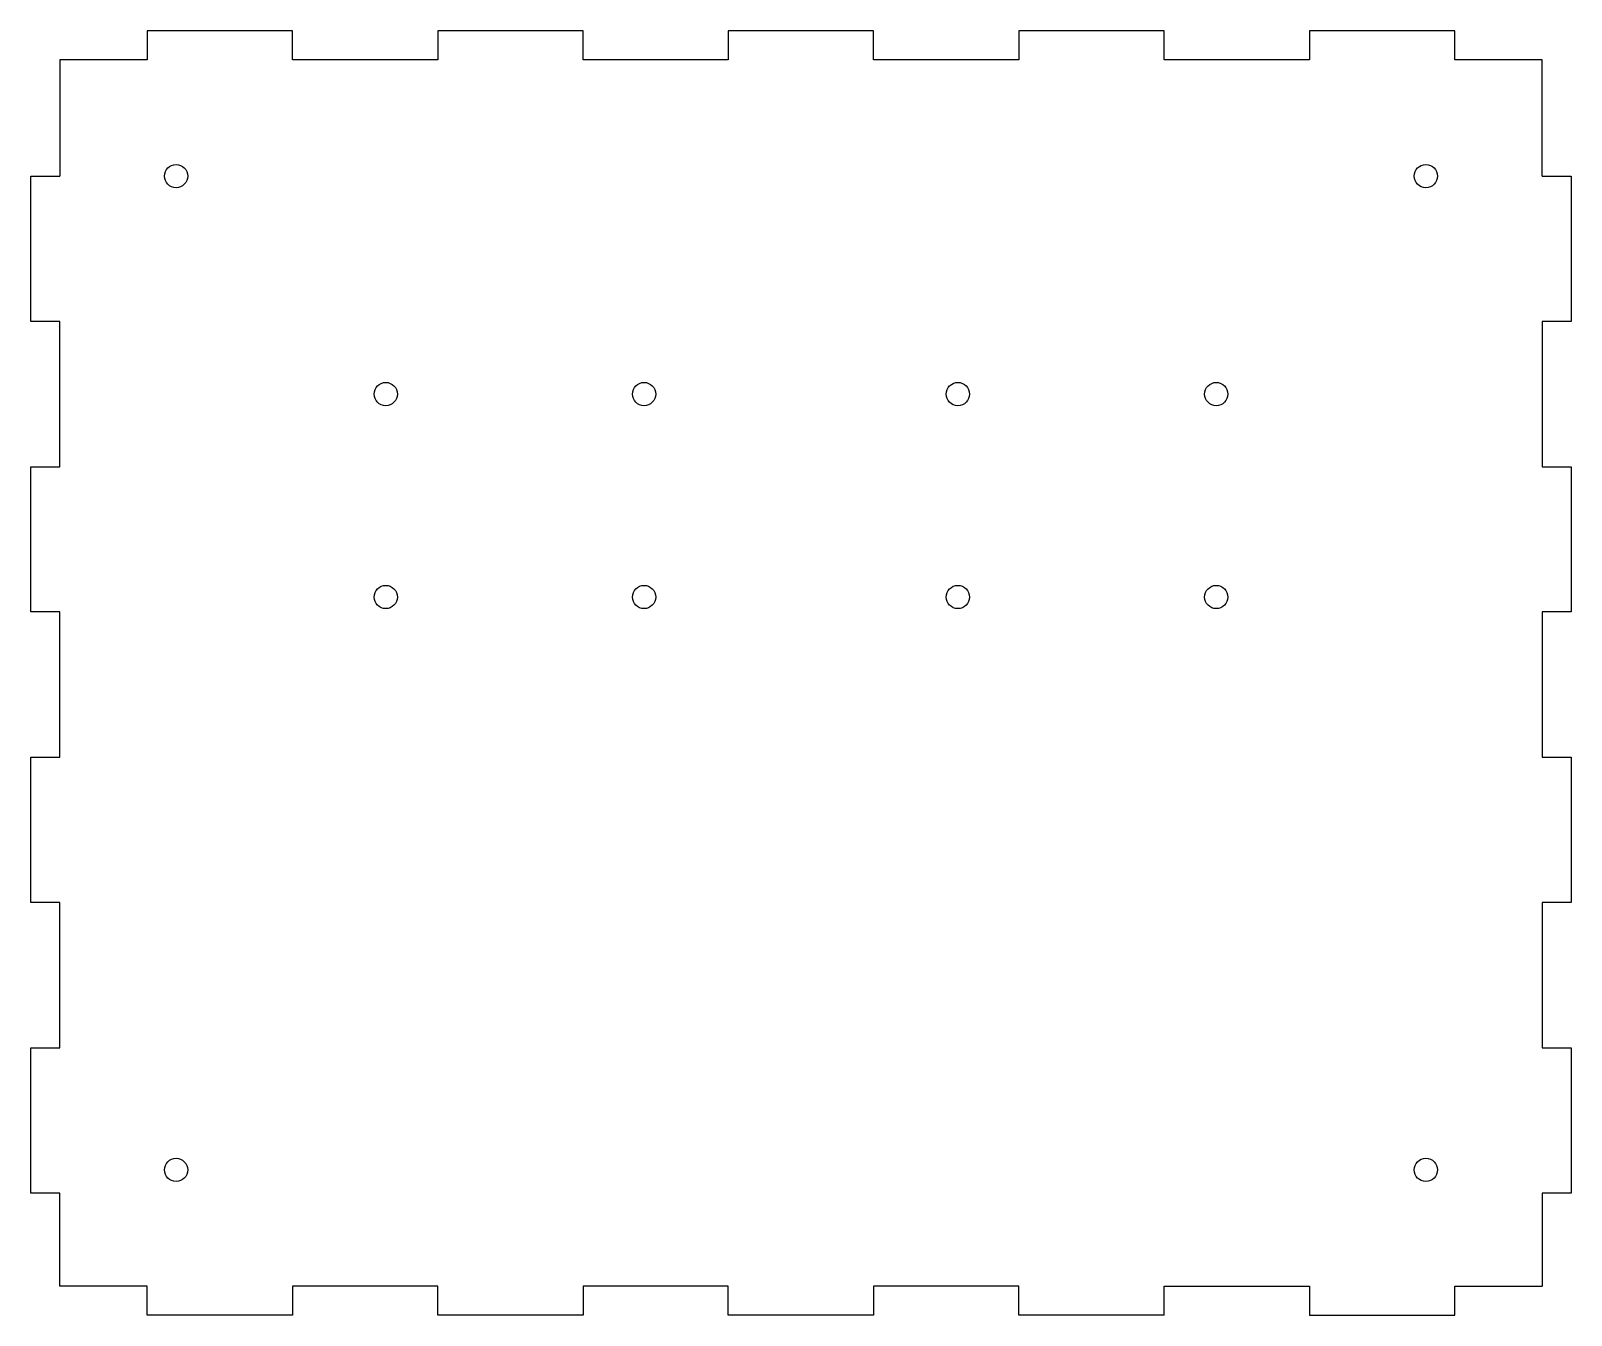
# Model space of a CAD drawing. Header units: millimetres. Extents: x -42 to 634, y -27 to 264.
# Drawn here: x 200.2 to 412.2, y 86.8 to 263.6 of the extents above; entities that cross this region are included whole.
import ezdxf

# ---------------------------------------------------------------- set-up
doc = ezdxf.new("R2010")
doc.units = ezdxf.units.MM

msp = doc.modelspace()

# ---------------------------------------------------------------- linework, layer by layer
at = {"color": 7, "linetype": 'Continuous'}
for p, q in [((236.24, 263.63), (216.24, 263.63)), ((216.24, 263.63), (216.24, 259.63)), ((236.24, 259.63), (236.24, 263.63)), ((276.24, 263.63), (256.24, 263.63)), ((256.24, 263.63), (256.24, 259.63)), ((276.24, 259.63), (276.24, 263.63)), ((316.24, 263.63), (296.24, 263.63)), ((296.24, 263.63), (296.24, 259.63)), ((316.24, 259.63), (316.24, 263.63)), ((356.24, 263.63), (336.24, 263.63)), ((336.24, 263.63), (336.24, 259.63)), ((356.24, 259.63), (356.24, 263.63)), ((396.24, 263.63), (376.24, 263.63)), ((376.24, 263.63), (376.24, 259.63)), ((396.24, 259.63), (396.24, 263.63)), ((216.24, 259.63), (204.24, 259.63)), ((204.24, 259.63), (204.24, 243.63)), ((256.24, 259.63), (236.24, 259.63)), ((296.24, 259.63), (276.24, 259.63)), ((336.24, 259.63), (316.24, 259.63)), ((376.24, 259.63), (356.24, 259.63)), ((408.24, 259.63), (396.24, 259.63)), ((408.24, 243.63), (408.24, 259.63)), ((200.24, 243.63), (204.24, 243.63)), ((200.24, 223.63), (200.24, 243.63)), ((408.24, 243.63), (412.24, 243.63)), ((412.24, 243.63), (412.24, 223.63)), ((204.24, 223.63), (200.24, 223.63)), ((204.24, 203.63), (204.24, 223.63)), ((408.24, 223.63), (408.24, 203.63)), ((412.24, 223.63), (408.24, 223.63)), ((200.24, 203.63), (204.24, 203.63)), ((200.24, 183.63), (200.24, 203.63)), ((408.24, 203.63), (412.24, 203.63)), ((412.24, 203.63), (412.24, 183.63)), ((204.24, 183.63), (200.24, 183.63)), ((204.24, 163.63), (204.24, 183.63)), ((408.24, 183.63), (408.24, 163.63)), ((412.24, 183.63), (408.24, 183.63)), ((200.24, 163.63), (204.24, 163.63)), ((200.24, 143.63), (200.24, 163.63)), ((408.24, 163.63), (412.24, 163.63)), ((412.24, 163.63), (412.24, 143.63)), ((204.24, 143.63), (200.24, 143.63)), ((204.24, 123.63), (204.24, 143.63)), ((408.24, 143.63), (408.24, 123.63)), ((412.24, 143.63), (408.24, 143.63)), ((200.24, 123.63), (204.24, 123.63)), ((200.24, 103.63), (200.24, 123.63)), ((408.24, 123.63), (412.24, 123.63)), ((412.24, 123.63), (412.24, 103.63)), ((204.24, 103.63), (200.24, 103.63)), ((204.24, 90.83), (204.24, 103.63)), ((408.24, 103.63), (408.24, 90.83)), ((412.24, 103.63), (408.24, 103.63)), ((216.24, 90.83), (204.24, 90.83)), ((216.24, 86.83), (216.24, 90.83)), ((236.24, 90.83), (236.24, 86.83)), ((256.24, 90.83), (236.24, 90.83)), ((256.24, 86.83), (256.24, 90.83)), ((276.24, 90.83), (276.24, 86.83)), ((296.24, 90.83), (276.24, 90.83)), ((296.24, 86.83), (296.24, 90.83)), ((316.24, 90.83), (316.24, 86.83)), ((336.24, 90.83), (316.24, 90.83)), ((336.24, 86.83), (336.24, 90.83)), ((356.24, 86.83), (356.24, 90.83)), ((356.24, 90.83), (376.24, 90.83)), ((376.24, 90.83), (376.24, 86.83)), ((396.24, 86.83), (396.24, 90.83)), ((396.24, 90.83), (408.24, 90.83)), ((236.24, 86.83), (216.24, 86.83)), ((276.24, 86.83), (256.24, 86.83)), ((316.24, 86.83), (296.24, 86.83)), ((356.24, 86.83), (336.24, 86.83)), ((376.24, 86.83), (396.24, 86.83))]:
    msp.add_line(p, q, dxfattribs=at)
for centre in [(220.24, 243.63), (392.24, 243.63), (249.09, 213.63), (284.65, 213.63), (327.83, 213.63), (363.39, 213.63), (249.09, 185.69), (284.65, 185.69), (327.83, 185.69), (363.39, 185.69), (220.24, 106.83), (392.24, 106.83)]:
    msp.add_circle(centre, 1.6, dxfattribs=at)

doc.saveas('drawing.dxf')
